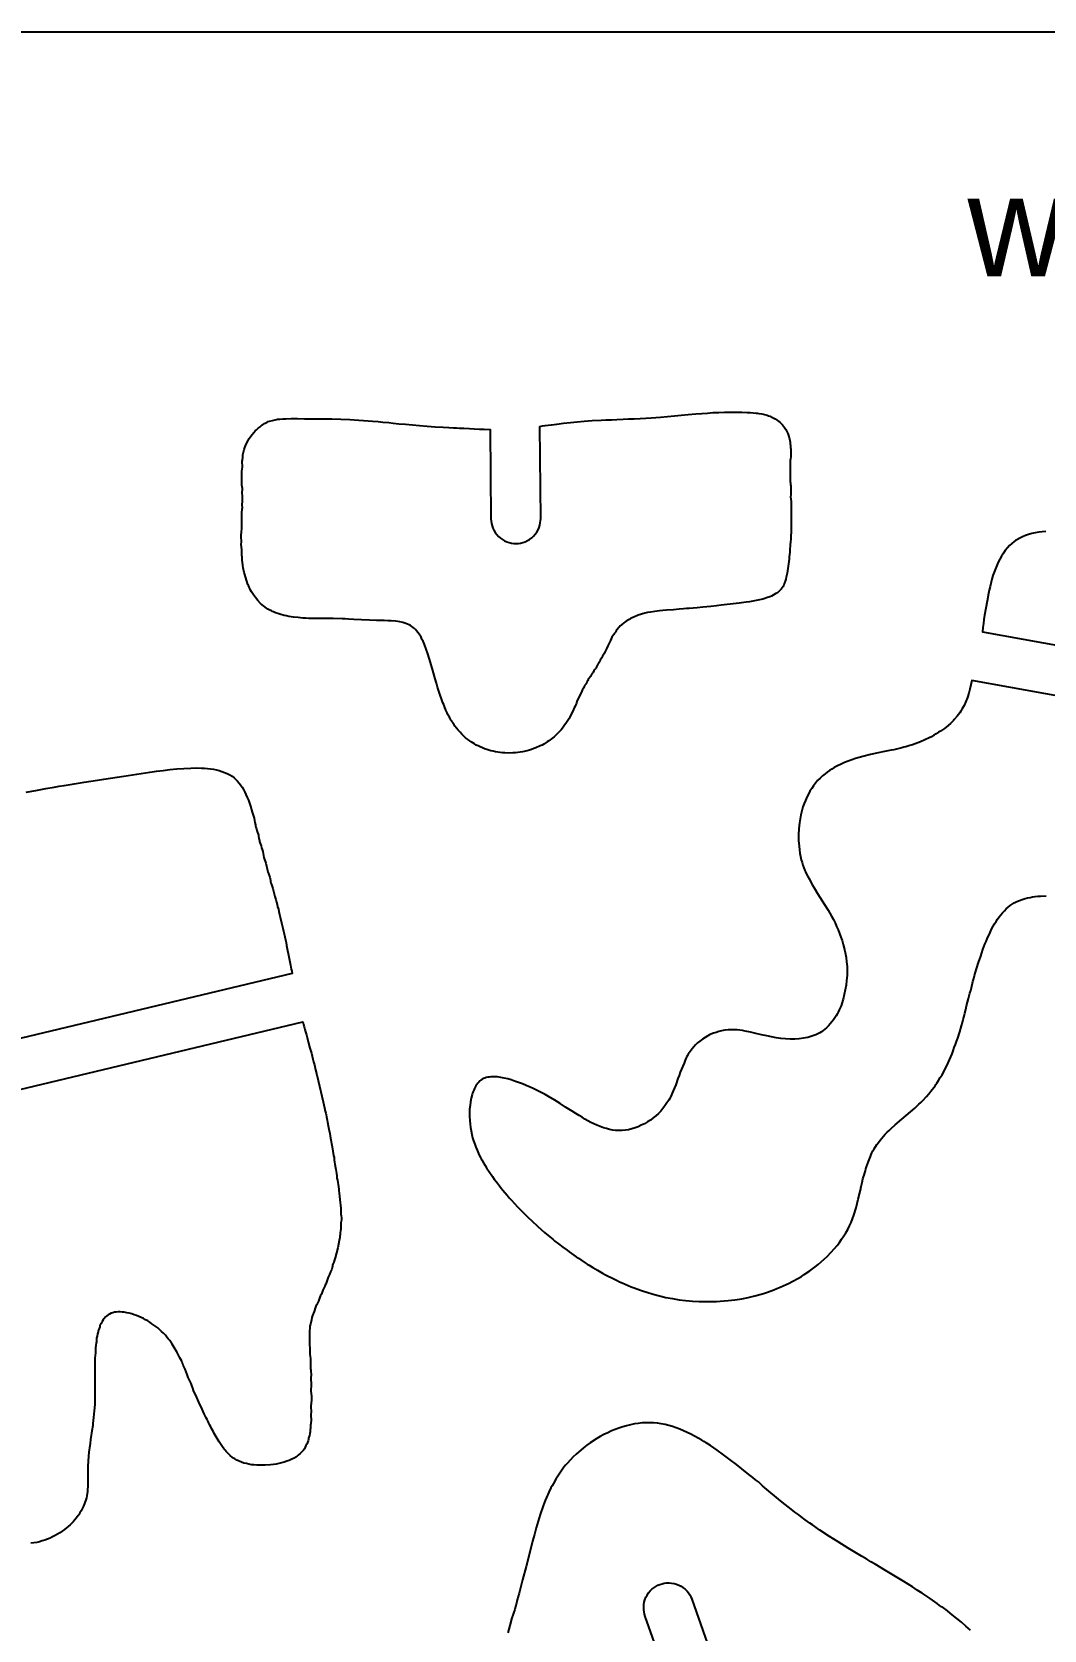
# Model space of a CAD drawing. Extents: x 0 to 1525, y 0 to 1525.
# Drawn here: x 792.5 to 992.9, y 1208.7 to 1525 of the extents above; entities that cross this region are included whole.
import ezdxf

# ---------------------------------------------------------------- set-up
doc = ezdxf.new("R2010")
doc.units = 0
doc.header["$MEASUREMENT"] = 0

msp = doc.modelspace()

# ---------------------------------------------------------------- linework, layer by layer
for points in [[(0, 0), (0, 1525), (1525, 1525), (1525, 0), (0, 0)], [(893.22, 1428.7), (893.05, 1446.92), (893.59, 1447), (894.14, 1447.08), (894.73, 1447.16), (895.33, 1447.25), (896.43, 1447.39), (897.73, 1447.55), (899.13, 1447.71), (899.78, 1447.77), (900.44, 1447.83), (901.83, 1447.95), (903.43, 1448.06), (905.23, 1448.15), (906.13, 1448.19), (907.23, 1448.24), (908.33, 1448.29), (909.53, 1448.34), (910.63, 1448.39), (911.73, 1448.44), (912.93, 1448.5), (914.03, 1448.56), (915.13, 1448.64), (916.93, 1448.78), (918.33, 1448.9), (919.73, 1449.03), (921.03, 1449.14), (922.43, 1449.28), (923.94, 1449.4), (925.13, 1449.49), (926.23, 1449.57), (927.33, 1449.64), (928.53, 1449.69), (929.63, 1449.74), (930.73, 1449.76), (931.33, 1449.76), (931.93, 1449.76), (933.03, 1449.74), (934.13, 1449.69), (934.74, 1449.66), (935.33, 1449.62), (935.89, 1449.57), (936.16, 1449.54), (936.43, 1449.5), (936.99, 1449.4), (937.26, 1449.35), (937.53, 1449.28), (938.09, 1449.12), (938.37, 1449.03), (938.64, 1448.92), (939.14, 1448.67), (939.63, 1448.39), (940.15, 1448.06), (940.39, 1447.88), (940.62, 1447.68), (941.11, 1447.21), (941.33, 1446.96), (941.54, 1446.69), (941.78, 1446.31), (941.98, 1445.93), (942.16, 1445.53), (942.31, 1445.1), (942.5, 1444.46), (942.56, 1444.14), (942.6, 1443.8), (942.63, 1443.45), (942.68, 1443.11), (942.72, 1442.77), (942.74, 1442.42), (942.73, 1441.83), (942.73, 1441.54), (942.74, 1441.24), (942.75, 1441.06), (942.74, 1440.88), (942.7, 1440.53), (942.65, 1440.18), (942.63, 1439.82), (942.63, 1438.65), (942.64, 1438.07), (942.63, 1437.49), (942.64, 1436.92), (942.64, 1436.63), (942.63, 1436.34), (942.62, 1436.17), (942.63, 1435.99), (942.67, 1435.65), (942.72, 1435.32), (942.74, 1435.15), (942.74, 1434.97), (942.73, 1434.58), (942.74, 1434.19), (942.74, 1433.8), (942.73, 1433.4), (942.72, 1432.95), (942.76, 1432.5), (942.8, 1432.06), (942.83, 1431.61), (942.84, 1430.84), (942.83, 1430.06), (942.83, 1429.17), (942.84, 1428.28), (942.83, 1427.51), (942.83, 1427.12), (942.84, 1426.73), (942.85, 1426.5), (942.85, 1426.28), (942.81, 1425.84), (942.76, 1425.4), (942.74, 1424.95), (942.74, 1424.55), (942.72, 1424.16), (942.66, 1423.38), (942.59, 1422.47), (942.55, 1422.02), (942.5, 1421.58), (942.44, 1421.12), (942.4, 1420.66), (942.35, 1420.2), (942.3, 1419.74), (942.17, 1418.8), (942.1, 1418.33), (942.01, 1417.87), (941.84, 1417.06), (941.75, 1416.66), (941.64, 1416.26), (941.47, 1415.73), (941.37, 1415.48), (941.24, 1415.23), (941.04, 1414.95), (940.83, 1414.68), (940.6, 1414.44), (940.35, 1414.2), (940.09, 1413.99), (939.82, 1413.81), (939.24, 1413.48), (938.92, 1413.32), (938.59, 1413.19), (937.93, 1412.96), (937.59, 1412.85), (937.24, 1412.75), (936.54, 1412.57), (935.89, 1412.43), (935.24, 1412.31), (934.59, 1412.2), (933.93, 1412.11), (932.53, 1411.93), (930.73, 1411.71), (928.94, 1411.5), (928.03, 1411.41), (926.93, 1411.29), (925.33, 1411.14), (924.23, 1411.03), (922.64, 1410.89), (922.08, 1410.85), (921.53, 1410.8), (920.64, 1410.73), (919.53, 1410.64), (918.13, 1410.54), (917.43, 1410.48), (916.74, 1410.41), (915.83, 1410.3), (914.94, 1410.17), (914.38, 1410.05), (913.84, 1409.93), (913.18, 1409.75), (912.54, 1409.55), (912.23, 1409.44), (911.93, 1409.31), (911.33, 1409.02), (911.03, 1408.86), (910.73, 1408.69), (910.13, 1408.34), (909.89, 1408.19), (909.67, 1408.01), (909.23, 1407.64), (908.99, 1407.41), (908.76, 1407.17), (908.33, 1406.66), (908.16, 1406.44), (908.01, 1406.21), (907.86, 1405.98), (907.71, 1405.75), (907.51, 1405.47), (907.34, 1405.17), (907.04, 1404.55), (906.53, 1403.51), (906.23, 1402.89), (905.94, 1402.26), (905.84, 1402.05), (905.73, 1401.84), (905.48, 1401.45), (905.24, 1401.05), (905.13, 1400.84), (905.03, 1400.62), (904.94, 1400.41), (904.82, 1400.2), (904.7, 1400.01), (904.55, 1399.83), (904.47, 1399.72), (904.4, 1399.61), (904.29, 1399.35), (904.18, 1399.1), (904.1, 1398.99), (904.01, 1398.89), (903.93, 1398.81), (903.87, 1398.72), (903.76, 1398.51), (903.65, 1398.31), (903.59, 1398.22), (903.51, 1398.13), (903.42, 1398.03), (903.34, 1397.91), (903.2, 1397.66), (903.07, 1397.4), (902.92, 1397.17), (902.78, 1396.99), (902.65, 1396.8), (902.54, 1396.6), (902.44, 1396.39), (902.38, 1396.26), (902.3, 1396.13), (902.13, 1395.9), (901.97, 1395.67), (901.89, 1395.55), (901.82, 1395.42), (901.68, 1395.11), (901.53, 1394.81), (901.23, 1394.21), (900.53, 1392.77), (900.4, 1392.46), (900.3, 1392.14), (900.19, 1391.83), (900.04, 1391.52), (899.88, 1391.21), (899.73, 1390.9), (899.44, 1390.28), (899.14, 1389.67), (898.99, 1389.37), (898.83, 1389.07), (898.6, 1388.68), (898.35, 1388.3), (897.83, 1387.56), (897.56, 1387.2), (897.27, 1386.85), (896.96, 1386.51), (896.63, 1386.19), (896.15, 1385.72), (895.89, 1385.49), (895.63, 1385.28), (895.35, 1385.08), (895.09, 1384.86), (894.82, 1384.65), (894.53, 1384.46), (893.85, 1384.04), (893.49, 1383.84), (893.13, 1383.67), (892.29, 1383.3), (891.86, 1383.13), (891.43, 1382.97), (890.99, 1382.84), (890.54, 1382.71), (889.63, 1382.51), (889.16, 1382.43), (888.69, 1382.36), (888.21, 1382.31), (887.73, 1382.28), (886.93, 1382.26), (886.13, 1382.28), (885.66, 1382.32), (885.18, 1382.37), (884.24, 1382.52), (883.8, 1382.61), (883.38, 1382.72), (882.53, 1382.96), (882.09, 1383.12), (881.67, 1383.3), (881.25, 1383.5), (880.83, 1383.68), (880.46, 1383.85), (880.12, 1384.06), (879.78, 1384.29), (879.44, 1384.51), (879.06, 1384.75), (878.71, 1385.01), (878.36, 1385.29), (878.02, 1385.58), (877.82, 1385.77), (877.63, 1385.97), (877.25, 1386.37), (876.89, 1386.77), (876.56, 1387.2), (876.22, 1387.61), (876.07, 1387.82), (875.94, 1388.05), (875.87, 1388.18), (875.8, 1388.3), (875.63, 1388.52), (875.46, 1388.73), (875.39, 1388.85), (875.33, 1388.98), (875.24, 1389.18), (875.13, 1389.37), (874.93, 1389.75), (874.68, 1390.25), (874.55, 1390.5), (874.43, 1390.75), (874.15, 1391.49), (874.01, 1391.85), (873.85, 1392.22), (873.7, 1392.59), (873.58, 1392.98), (873.33, 1393.74), (873.06, 1394.52), (872.81, 1395.3), (872.57, 1396.12), (872.33, 1396.93), (871.86, 1398.58), (871.4, 1400.21), (870.87, 1401.89), (870.56, 1402.81), (870.24, 1403.73), (870.1, 1404.06), (869.94, 1404.38), (869.78, 1404.7), (869.64, 1405.02), (869.54, 1405.23), (869.43, 1405.42), (869.18, 1405.78), (868.91, 1406.13), (868.64, 1406.48), (868.44, 1406.72), (868.21, 1406.93), (867.72, 1407.3), (867.45, 1407.48), (867.15, 1407.63), (866.53, 1407.88), (865.94, 1408.07), (865.33, 1408.21), (864.91, 1408.28), (864.49, 1408.34), (863.63, 1408.41), (862.94, 1408.45), (862.23, 1408.47), (860.73, 1408.49), (859.33, 1408.53), (857.73, 1408.61), (856.23, 1408.7), (855.13, 1408.77), (854.53, 1408.8), (853.93, 1408.83), (852.13, 1408.88), (850.23, 1408.89), (848.33, 1408.9), (847.33, 1408.92), (846.73, 1408.95), (846.13, 1408.98), (845.18, 1409.06), (844.24, 1409.17), (843.33, 1409.31), (842.88, 1409.4), (842.43, 1409.5), (841.57, 1409.73), (841.15, 1409.86), (840.73, 1410.03), (840.33, 1410.2), (840.13, 1410.28), (839.93, 1410.38), (839.43, 1410.64), (839.18, 1410.77), (838.95, 1410.93), (838.33, 1411.38), (838.03, 1411.62), (837.75, 1411.88), (837.22, 1412.44), (836.72, 1413.03), (836.51, 1413.31), (836.32, 1413.6), (835.94, 1414.2), (835.78, 1414.49), (835.63, 1414.8), (835.49, 1415.11), (835.33, 1415.42), (835.23, 1415.63), (835.14, 1415.84), (835, 1416.27), (834.74, 1417.14), (834.61, 1417.58), (834.5, 1418.02), (834.33, 1418.92), (834.25, 1419.48), (834.16, 1420.05), (834.13, 1420.33), (834.13, 1420.62), (834.12, 1420.9), (834.1, 1421.04), (834.07, 1421.18), (834.04, 1421.32), (834.02, 1421.45), (834.02, 1421.73), (834.04, 1422.02), (834.05, 1422.3), (834.03, 1422.59), (833.98, 1422.87), (833.94, 1423.14), (833.93, 1423.43), (833.94, 1424.23), (833.93, 1425.02), (833.93, 1425.48), (833.95, 1425.93), (834.04, 1426.83), (834.04, 1427.06), (834.04, 1427.29), (834.03, 1427.74), (834.03, 1428.87), (834.04, 1429.32), (834.03, 1429.77), (834.02, 1429.92), (834.04, 1430.06), (834.08, 1430.34), (834.13, 1430.61), (834.15, 1430.76), (834.14, 1430.9), (834.13, 1431.19), (834.13, 1431.47), (834.14, 1432.03), (834.14, 1433.15), (834.13, 1433.71), (834.13, 1434), (834.14, 1434.28), (834.15, 1434.46), (834.14, 1434.63), (834.1, 1434.96), (834.05, 1435.3), (834.03, 1435.64), (834.04, 1436.44), (834.04, 1436.83), (834.03, 1437.23), (834.03, 1437.64), (834.06, 1438.04), (834.11, 1438.44), (834.14, 1438.84), (834.14, 1439.24), (834.13, 1439.64), (834.13, 1440.04), (834.14, 1440.24), (834.17, 1440.43), (834.21, 1440.72), (834.23, 1441.01), (834.25, 1441.3), (834.3, 1441.58), (834.5, 1442.34), (834.61, 1442.71), (834.74, 1443.08), (835.02, 1443.69), (835.34, 1444.29), (835.49, 1444.54), (835.66, 1444.78), (836.02, 1445.24), (836.46, 1445.76), (836.69, 1446.01), (836.94, 1446.25), (837.27, 1446.57), (837.44, 1446.73), (837.64, 1446.86), (837.87, 1447.02), (838.08, 1447.19), (838.3, 1447.36), (838.53, 1447.5), (839.03, 1447.76), (839.28, 1447.87), (839.54, 1447.96), (840.08, 1448.12), (840.63, 1448.25), (841.08, 1448.32), (841.54, 1448.38), (842.13, 1448.43), (842.73, 1448.45), (843.83, 1448.46), (845.03, 1448.46), (846.43, 1448.45), (848.23, 1448.45), (850.03, 1448.45), (851.83, 1448.43), (853.63, 1448.38), (855.43, 1448.3), (857.23, 1448.18), (858.14, 1448.12), (859.03, 1448.04), (859.93, 1447.96), (861.03, 1447.86), (861.93, 1447.77), (863.13, 1447.66), (864.03, 1447.57), (865.13, 1447.46), (866.43, 1447.33), (867.83, 1447.21), (869.23, 1447.09), (870.73, 1446.97), (872.33, 1446.86), (873.93, 1446.76), (875.04, 1446.7), (875.94, 1446.65), (876.53, 1446.62), (877.13, 1446.58), (878.03, 1446.54), (879.13, 1446.49), (880.03, 1446.45), (881.13, 1446.4), (882.03, 1446.36), (883.21, 1446.31), (883.38, 1428.61), (883.4, 1428.16), (883.47, 1427.71), (883.58, 1427.25), (883.74, 1426.8), (883.95, 1426.35), (884.21, 1425.92), (884.51, 1425.51), (884.85, 1425.14), (885.23, 1424.8), (885.65, 1424.51), (886.08, 1424.26), (886.53, 1424.06), (886.99, 1423.91), (887.45, 1423.8), (887.9, 1423.75), (888.35, 1423.73), (888.8, 1423.75), (889.24, 1423.82), (889.71, 1423.93), (890.16, 1424.09), (890.61, 1424.3), (891.03, 1424.56), (891.44, 1424.86), (891.81, 1425.2), (892.15, 1425.58), (892.45, 1426), (892.69, 1426.43), (892.89, 1426.88), (893.04, 1427.34), (893.15, 1427.8), (893.21, 1428.25), (893.22, 1428.7)]]:
    msp.add_lwpolyline(points, close=True)
for points in [[(993.26, 1426.09), (992.53, 1426.03), (991.85, 1425.95), (991.17, 1425.83), (990.5, 1425.69), (989.84, 1425.51), (989.24, 1425.31), (988.66, 1425.07), (988.09, 1424.8), (987.54, 1424.49), (987.27, 1424.33), (987.02, 1424.15), (986.53, 1423.76), (986.07, 1423.33), (985.65, 1422.87), (985.24, 1422.35), (984.85, 1421.81), (984.49, 1421.24), (984.15, 1420.67), (983.82, 1420.05), (983.54, 1419.4), (983.02, 1418.08), (982.78, 1417.38), (982.58, 1416.67), (982.21, 1415.25), (982.03, 1414.53), (981.88, 1413.81), (981.64, 1412.35), (981.13, 1409.54), (981, 1408.72), (980.9, 1407.9), (980.8, 1407.08), (980.69, 1406.26), (1016.97, 1399.69)], [(1015.22, 1390), (978.6, 1396.63), (978.44, 1395.77), (978.24, 1394.92), (978.01, 1394.08), (977.72, 1393.26), (977.41, 1392.47), (977.06, 1391.7), (976.66, 1390.95), (976.44, 1390.58), (976.21, 1390.23), (975.96, 1389.88), (975.69, 1389.54), (975.13, 1388.88), (974.95, 1388.68), (974.76, 1388.48), (974.36, 1388.12), (973.52, 1387.41), (973.17, 1387.12), (972.8, 1386.85), (972.42, 1386.59), (972.03, 1386.36), (971.56, 1386.07), (971.1, 1385.78), (970.62, 1385.49), (970.14, 1385.24), (969.29, 1384.86), (968.43, 1384.5), (967.92, 1384.28), (967.4, 1384.08), (966.87, 1383.91), (966.34, 1383.75), (965.54, 1383.51), (965.14, 1383.4), (964.73, 1383.3), (963.68, 1383.05), (963.16, 1382.92), (962.63, 1382.81), (961.33, 1382.54), (960.04, 1382.27), (958.53, 1381.95), (957.04, 1381.58), (956.3, 1381.38), (955.57, 1381.16), (954.85, 1380.93), (954.13, 1380.66), (953.42, 1380.37), (952.71, 1380.06), (952.02, 1379.73), (951.33, 1379.37), (950.86, 1379.09), (950.4, 1378.8), (949.96, 1378.49), (949.53, 1378.15), (949.03, 1377.73), (948.54, 1377.29), (948.07, 1376.83), (947.85, 1376.58), (947.65, 1376.32), (947.27, 1375.79), (946.89, 1375.25), (946.54, 1374.69), (946.23, 1374.11), (945.93, 1373.5), (945.65, 1372.87), (945.4, 1372.24), (945.17, 1371.6), (944.95, 1370.83), (944.77, 1370.03), (944.61, 1369.24), (944.47, 1368.45), (944.39, 1367.87), (944.34, 1367.28), (944.28, 1366.12), (944.27, 1365.55), (944.29, 1364.97), (944.38, 1363.81), (944.45, 1363.13), (944.55, 1362.45), (944.68, 1361.78), (944.84, 1361.11), (944.99, 1360.58), (945.17, 1360.06), (945.56, 1359.02), (945.68, 1358.72), (945.82, 1358.42), (946.12, 1357.84), (946.43, 1357.26), (946.73, 1356.67), (947.03, 1356.1), (947.36, 1355.55), (948.06, 1354.47), (949.46, 1352.27), (950.15, 1351.14), (950.83, 1350), (951.02, 1349.67), (951.2, 1349.33), (951.52, 1348.65), (951.82, 1347.95), (952.13, 1347.26), (952.42, 1346.56), (952.68, 1345.84), (952.91, 1345.12), (953.12, 1344.39), (953.45, 1343.1), (953.59, 1342.46), (953.7, 1341.81), (953.8, 1340.91), (953.89, 1340.01), (953.93, 1339.11), (953.93, 1338.65), (953.91, 1338.2), (953.82, 1337.26), (953.7, 1336.33), (953.54, 1335.4), (953.35, 1334.47), (953.13, 1333.57), (952.87, 1332.69), (952.71, 1332.25), (952.54, 1331.83), (952.35, 1331.4), (952.15, 1330.99), (951.93, 1330.59), (951.71, 1330.21), (951.22, 1329.47), (950.91, 1329.04), (950.58, 1328.63), (950.22, 1328.23), (949.84, 1327.86), (949.52, 1327.58), (949.19, 1327.32), (948.84, 1327.08), (948.48, 1326.87), (948.11, 1326.68), (947.73, 1326.5), (947.33, 1326.35), (946.94, 1326.21), (946.52, 1326.08), (946.1, 1325.97), (945.68, 1325.88), (945.26, 1325.81), (944.4, 1325.7), (943.53, 1325.65), (942.61, 1325.65), (941.68, 1325.69), (940.76, 1325.78), (939.84, 1325.91), (938.93, 1326.07), (938.03, 1326.25), (936.93, 1326.5), (935.84, 1326.77), (934.79, 1327.01), (933.73, 1327.22), (933.21, 1327.31), (932.69, 1327.38), (932.16, 1327.44), (931.63, 1327.47), (930.98, 1327.49), (930.33, 1327.46), (929.68, 1327.39), (929.04, 1327.27), (928.5, 1327.14), (927.97, 1326.97), (927.45, 1326.79), (926.93, 1326.59), (926.63, 1326.45), (926.34, 1326.3), (925.78, 1325.97), (925.24, 1325.61), (924.72, 1325.22), (924.3, 1324.88), (923.91, 1324.51), (923.54, 1324.11), (923.21, 1323.69), (922.84, 1323.16), (922.46, 1322.63), (922.29, 1322.36), (922.13, 1322.08), (921.98, 1321.79), (921.85, 1321.49), (921.61, 1320.89), (921.36, 1320.29), (920.86, 1319.08), (920.63, 1318.46), (920.41, 1317.84), (919.96, 1316.59), (919.46, 1315.37), (918.92, 1314.16), (918.77, 1313.86), (918.6, 1313.57), (918.23, 1313), (917.83, 1312.45), (917.43, 1311.92), (917, 1311.4), (916.54, 1310.91), (916.04, 1310.45), (915.53, 1310.02), (914.96, 1309.61), (914.37, 1309.24), (913.76, 1308.89), (913.13, 1308.57), (912.53, 1308.29), (911.91, 1308.05), (911.28, 1307.85), (910.64, 1307.7), (910.02, 1307.6), (909.39, 1307.54), (908.76, 1307.53), (908.13, 1307.55), (907.5, 1307.63), (906.87, 1307.75), (906.25, 1307.91), (905.63, 1308.09), (904.99, 1308.32), (904.36, 1308.57), (903.74, 1308.84), (903.13, 1309.14), (902.54, 1309.45), (901.97, 1309.8), (901.41, 1310.15), (900.83, 1310.49), (900.15, 1310.9), (899.48, 1311.34), (898.82, 1311.77), (898.14, 1312.19), (897.08, 1312.87), (896.56, 1313.2), (896.02, 1313.53), (894.74, 1314.29), (894.09, 1314.66), (893.43, 1315), (892.29, 1315.59), (891.72, 1315.87), (891.13, 1316.14), (890.37, 1316.46), (889.6, 1316.76), (888.04, 1317.32), (887.37, 1317.54), (886.7, 1317.74), (886.02, 1317.91), (885.33, 1318.05), (884.69, 1318.14), (884.03, 1318.18), (883.7, 1318.18), (883.38, 1318.17), (883.05, 1318.13), (882.73, 1318.08), (882.45, 1318.02), (882.17, 1317.93), (881.9, 1317.81), (881.63, 1317.68), (881.39, 1317.52), (881.15, 1317.34), (880.94, 1317.14), (880.76, 1316.91), (880.4, 1316.39), (880.09, 1315.83), (879.95, 1315.54), (879.83, 1315.25), (879.72, 1314.95), (879.63, 1314.64), (879.47, 1313.93), (879.33, 1313.21), (879.23, 1312.48), (879.15, 1311.75), (879.12, 1311.02), (879.14, 1310.28), (879.18, 1309.54), (879.25, 1308.81), (879.33, 1308.13), (879.44, 1307.45), (879.57, 1306.78), (879.74, 1306.11), (879.93, 1305.48), (880.15, 1304.86), (880.38, 1304.24), (880.64, 1303.63), (881.05, 1302.65), (881.28, 1302.17), (881.41, 1301.94), (881.55, 1301.71), (881.91, 1301.17), (882.24, 1300.61), (882.57, 1300.05), (882.93, 1299.51), (883.66, 1298.44), (884.04, 1297.92), (884.44, 1297.41), (885.09, 1296.57), (885.42, 1296.15), (885.75, 1295.74), (886.58, 1294.73), (887, 1294.23), (887.43, 1293.74), (888.64, 1292.46), (890.13, 1290.9), (890.75, 1290.29), (891.38, 1289.7), (892.65, 1288.52), (893.31, 1287.93), (893.98, 1287.36), (895.33, 1286.22), (895.67, 1285.94), (896.02, 1285.66), (896.73, 1285.12), (897.58, 1284.47), (898.44, 1283.82), (898.89, 1283.5), (899.34, 1283.19), (900.24, 1282.56), (900.68, 1282.25), (901.14, 1281.94), (902.04, 1281.35), (902.42, 1281.11), (902.79, 1280.89), (903.55, 1280.43), (904.01, 1280.14), (904.49, 1279.87), (905.44, 1279.33), (905.93, 1279.06), (906.43, 1278.8), (907.44, 1278.3), (908.37, 1277.82), (908.85, 1277.58), (909.33, 1277.37), (910.53, 1276.85), (911.13, 1276.61), (911.74, 1276.38), (912.98, 1275.94), (913.61, 1275.72), (914.24, 1275.51), (915.48, 1275.15), (916.74, 1274.81), (918.03, 1274.51), (919.33, 1274.26), (919.98, 1274.15), (920.63, 1274.05), (921.93, 1273.89), (922.61, 1273.82), (923.28, 1273.76), (924.63, 1273.69), (925.93, 1273.66), (927.23, 1273.67), (928.01, 1273.69), (928.79, 1273.74), (930.33, 1273.87), (931.69, 1274.04), (933.03, 1274.25), (934.34, 1274.51), (935.63, 1274.82), (936.89, 1275.16), (937.52, 1275.35), (938.14, 1275.56), (939.4, 1276), (940.02, 1276.24), (940.64, 1276.51), (941.85, 1277.07), (942.44, 1277.35), (943.04, 1277.66), (944.25, 1278.31), (944.85, 1278.65), (945.43, 1279.02), (946.5, 1279.75), (947.03, 1280.14), (947.55, 1280.53), (948.16, 1281.03), (948.77, 1281.53), (949.36, 1282.05), (949.93, 1282.6), (950.7, 1283.39), (951.43, 1284.21), (951.91, 1284.8), (952.37, 1285.4), (952.82, 1286.02), (953.24, 1286.66), (953.64, 1287.31), (954.02, 1287.97), (954.37, 1288.65), (954.68, 1289.34), (954.96, 1290.06), (955.22, 1290.79), (955.68, 1292.26), (955.92, 1293.12), (956.13, 1293.98), (956.54, 1295.72), (956.71, 1296.47), (956.87, 1297.23), (957.05, 1297.98), (957.15, 1298.35), (957.27, 1298.72), (957.4, 1299.13), (957.52, 1299.55), (957.63, 1299.97), (957.76, 1300.38), (957.94, 1300.89), (958.13, 1301.39), (958.51, 1302.39), (958.66, 1302.78), (958.83, 1303.15), (959.02, 1303.52), (959.24, 1303.88), (959.81, 1304.76), (960.11, 1305.19), (960.43, 1305.6), (961.11, 1306.41), (961.46, 1306.8), (961.83, 1307.19), (962.22, 1307.57), (962.62, 1307.94), (963.43, 1308.66), (964.75, 1309.79), (965.59, 1310.52), (966.44, 1311.23), (966.88, 1311.59), (967.3, 1311.96), (968.13, 1312.72), (968.52, 1313.1), (968.89, 1313.5), (969.64, 1314.29), (970.09, 1314.78), (970.51, 1315.3), (971.32, 1316.36), (971.51, 1316.62), (971.7, 1316.89), (972.04, 1317.45), (972.37, 1318.02), (972.71, 1318.58), (973.04, 1319.14), (973.36, 1319.72), (973.64, 1320.31), (973.9, 1320.91), (974.16, 1321.52), (974.43, 1322.12), (974.69, 1322.72), (974.92, 1323.34), (975.13, 1323.96), (975.36, 1324.57), (975.59, 1325.19), (975.81, 1325.81), (976.2, 1327.04), (976.55, 1328.29), (976.73, 1328.91), (976.92, 1329.53), (977.09, 1330.15), (977.24, 1330.78), (977.4, 1331.51), (977.58, 1332.23), (977.76, 1332.95), (977.93, 1333.67), (978.06, 1334.2), (978.23, 1334.71), (978.4, 1335.23), (978.55, 1335.75), (978.83, 1337.01), (978.98, 1337.63), (979.16, 1338.24), (979.36, 1338.88), (979.55, 1339.51), (979.93, 1340.78), (980.36, 1342.07), (980.82, 1343.36), (981.21, 1344.44), (981.42, 1344.97), (981.64, 1345.5), (982.22, 1346.75), (982.52, 1347.37), (982.84, 1347.98), (983.11, 1348.46), (983.4, 1348.93), (983.71, 1349.39), (984.04, 1349.84), (984.36, 1350.25), (984.69, 1350.66), (985.05, 1351.04), (985.43, 1351.41), (985.81, 1351.74), (986.19, 1352.05), (986.6, 1352.34), (987.02, 1352.6), (987.53, 1352.87), (988.05, 1353.1), (988.59, 1353.3), (989.14, 1353.47), (989.63, 1353.59), (990.13, 1353.69), (990.63, 1353.78), (991.14, 1353.85), (991.68, 1353.9), (992.23, 1353.94), (993.33, 1353.97)], [(791.33, 1374.51), (793.24, 1374.87), (795.23, 1375.24), (796.84, 1375.52), (797.84, 1375.69), (798.84, 1375.86), (800.84, 1376.19), (802.83, 1376.51), (804.13, 1376.71), (805.43, 1376.91), (806.73, 1377.11), (808.04, 1377.3), (809.34, 1377.5), (810.64, 1377.69), (813.24, 1378.09), (815.83, 1378.48), (817.13, 1378.66), (818.43, 1378.82), (819.78, 1378.98), (821.13, 1379.11), (822.53, 1379.21), (823.93, 1379.28), (824.98, 1379.3), (826.03, 1379.28), (826.64, 1379.25), (827.24, 1379.2), (827.84, 1379.12), (828.44, 1379.04), (829, 1378.93), (829.55, 1378.79), (830.1, 1378.62), (830.63, 1378.42), (831.14, 1378.2), (831.63, 1377.95), (832.09, 1377.65), (832.52, 1377.32), (832.85, 1377.01), (833.16, 1376.68), (833.74, 1375.98), (833.91, 1375.76), (834.07, 1375.53), (834.35, 1375.04), (834.6, 1374.54), (834.85, 1374.04), (835.11, 1373.49), (835.34, 1372.93), (835.55, 1372.36), (835.74, 1371.77), (836.08, 1370.56), (836.45, 1369.36), (836.56, 1368.92), (836.63, 1368.48), (836.71, 1368.04), (836.76, 1367.82), (836.83, 1367.6), (836.94, 1367.25), (837.03, 1366.91), (837.13, 1366.56), (837.24, 1366.21), (837.31, 1366), (837.36, 1365.79), (837.43, 1365.37), (837.51, 1364.94), (837.56, 1364.73), (837.63, 1364.52), (837.74, 1364.19), (837.84, 1363.86), (837.93, 1363.52), (838.04, 1363.19), (838.16, 1362.79), (838.24, 1362.38), (838.32, 1361.97), (838.42, 1361.56), (838.79, 1360.45), (838.95, 1359.89), (839.06, 1359.33), (839.12, 1359.04), (839.2, 1358.77), (839.39, 1358.22), (839.57, 1357.67), (839.65, 1357.39), (839.7, 1357.11), (839.74, 1356.83), (839.81, 1356.56), (839.99, 1356.01), (840.17, 1355.47), (840.24, 1355.2), (840.3, 1354.93), (840.35, 1354.65), (840.42, 1354.38), (840.59, 1353.83), (840.77, 1353.29), (840.84, 1353.02), (840.9, 1352.75), (841, 1352.28), (841.13, 1351.82), (841.27, 1351.36), (841.38, 1350.89), (841.5, 1350.33), (841.63, 1349.78), (841.9, 1348.67), (842.16, 1347.56), (842.29, 1347), (842.41, 1346.44), (842.53, 1345.87), (842.66, 1345.31), (842.79, 1344.75), (842.91, 1344.19), (843.4, 1341.58), (843.53, 1340.94), (843.67, 1340.29), (843.83, 1339.47), (843.91, 1339.06), (843.97, 1338.64), (776.78, 1322.58)], [(779.23, 1313.05), (846.12, 1329.03), (846.24, 1328.54), (846.39, 1328.05), (846.54, 1327.56), (846.67, 1327.07), (846.82, 1326.5), (846.97, 1325.94), (847.27, 1324.81), (847.53, 1323.82), (847.8, 1322.82), (848.1, 1321.69), (848.25, 1321.13), (848.4, 1320.56), (848.64, 1319.57), (848.9, 1318.57), (849.17, 1317.45), (849.43, 1316.32), (849.9, 1314.32), (850.17, 1313.19), (850.3, 1312.62), (850.41, 1312.05), (850.48, 1311.69), (850.57, 1311.34), (850.65, 1310.99), (850.71, 1310.63), (850.78, 1310.27), (850.86, 1309.91), (850.95, 1309.56), (851.02, 1309.2), (851.13, 1308.49), (851.27, 1307.78), (851.46, 1306.92), (851.61, 1306.05), (851.91, 1304.33), (852.06, 1303.46), (852.22, 1302.6), (852.29, 1302.17), (852.33, 1301.74), (852.38, 1301.3), (852.46, 1300.88), (852.58, 1300.15), (852.64, 1299.79), (852.71, 1299.43), (852.79, 1299), (852.83, 1298.56), (852.88, 1298.13), (852.96, 1297.7), (853.04, 1297.26), (853.1, 1296.82), (853.15, 1296.38), (853.22, 1295.94), (853.27, 1295.58), (853.32, 1295.21), (853.4, 1294.49), (853.47, 1293.91), (853.52, 1293.32), (853.57, 1292.74), (853.63, 1292.16), (853.65, 1291.87), (853.63, 1291.58), (853.62, 1291.29), (853.63, 1291.14), (853.65, 1291.01), (853.72, 1290.65), (853.75, 1290.28), (853.74, 1289.91), (853.7, 1289.55), (853.66, 1289.26), (853.64, 1288.97), (853.63, 1288.68), (853.64, 1288.38), (853.63, 1288.01), (853.59, 1287.65), (853.54, 1287.29), (853.5, 1286.92), (853.47, 1286.63), (853.42, 1286.35), (853.31, 1285.78), (853.19, 1285.05), (853.04, 1284.33), (852.79, 1283.34), (852.53, 1282.34), (852.47, 1282.13), (852.4, 1281.92), (852.23, 1281.5), (852.07, 1281.09), (852.01, 1280.87), (851.97, 1280.66), (851.91, 1280.37), (851.83, 1280.09), (851.73, 1279.82), (851.62, 1279.55), (851.37, 1279.02), (851.13, 1278.48), (850.64, 1277.13), (850.56, 1276.92), (850.47, 1276.72), (850.27, 1276.34), (850.08, 1275.94), (850, 1275.74), (849.94, 1275.52), (849.88, 1275.34), (849.81, 1275.17), (849.63, 1274.85), (849.46, 1274.53), (849.39, 1274.36), (849.33, 1274.18), (849.27, 1273.96), (849.19, 1273.76), (849, 1273.36), (848.8, 1272.97), (848.71, 1272.76), (848.63, 1272.55), (848.34, 1271.73), (848.03, 1270.9), (847.9, 1270.49), (847.8, 1270.06), (847.61, 1269.22), (847.53, 1268.79), (847.47, 1268.36), (847.43, 1267.92), (847.43, 1267.48), (847.44, 1266.46), (847.44, 1265.95), (847.42, 1265.43), (847.42, 1265.21), (847.43, 1264.99), (847.48, 1264.56), (847.52, 1264.12), (847.53, 1263.9), (847.53, 1263.68), (847.52, 1263.46), (847.53, 1263.25), (847.57, 1262.82), (847.62, 1262.39), (847.64, 1261.96), (847.64, 1261.39), (847.63, 1260.81), (847.64, 1260.45), (847.68, 1260.1), (847.73, 1259.74), (847.75, 1259.38), (847.73, 1258.37), (847.74, 1257.37), (847.74, 1256.86), (847.72, 1256.36), (847.72, 1255.85), (847.74, 1255.6), (847.78, 1255.35), (847.82, 1255.05), (847.84, 1254.75), (847.84, 1254.45), (847.82, 1254.15), (847.77, 1253.54), (847.73, 1252.94), (847.73, 1252.56), (847.74, 1252.17), (847.74, 1251.78), (847.73, 1251.4), (847.73, 1250.93), (847.74, 1250.46), (847.75, 1249.99), (847.73, 1249.76), (847.69, 1249.53), (847.66, 1249.22), (847.65, 1248.91), (847.64, 1248.6), (847.6, 1248.3), (847.54, 1247.92), (847.5, 1247.54), (847.43, 1247.17), (847.39, 1246.99), (847.32, 1246.81), (847.26, 1246.64), (847.22, 1246.47), (847.15, 1246.11), (847.06, 1245.77), (847, 1245.61), (846.92, 1245.45), (846.74, 1245.16), (846.58, 1244.85), (846.42, 1244.55), (846.22, 1244.27), (845.91, 1243.92), (845.57, 1243.58), (845.21, 1243.26), (844.83, 1242.97), (844.38, 1242.69), (843.92, 1242.45), (843.43, 1242.24), (842.94, 1242.06), (842.42, 1241.9), (841.9, 1241.75), (841.37, 1241.63), (840.84, 1241.52), (840.29, 1241.43), (839.74, 1241.37), (838.63, 1241.28), (838.08, 1241.26), (837.53, 1241.26), (836.98, 1241.29), (836.43, 1241.33), (835.93, 1241.39), (835.43, 1241.47), (834.93, 1241.59), (834.44, 1241.72), (833.96, 1241.88), (833.51, 1242.06), (833.06, 1242.28), (832.63, 1242.52), (832.39, 1242.68), (832.16, 1242.84), (831.73, 1243.21), (831.33, 1243.6), (830.93, 1244.01), (830.73, 1244.23), (830.54, 1244.46), (830.19, 1244.94), (829.53, 1245.92), (829.32, 1246.24), (829.13, 1246.58), (828.95, 1246.91), (828.75, 1247.24), (828.56, 1247.57), (828.4, 1247.91), (828.24, 1248.25), (828.05, 1248.58), (827.87, 1248.91), (827.7, 1249.24), (827.53, 1249.58), (827.36, 1249.92), (827.16, 1250.3), (826.98, 1250.69), (826.6, 1251.47), (826.17, 1252.39), (825.95, 1252.86), (825.72, 1253.31), (825.5, 1253.76), (825.31, 1254.23), (825.11, 1254.69), (824.9, 1255.15), (824.69, 1255.6), (824.49, 1256.07), (824.31, 1256.55), (824.15, 1257.03), (823.99, 1257.45), (823.79, 1257.85), (823.6, 1258.24), (823.43, 1258.65), (823.23, 1259.21), (823.03, 1259.76), (822.8, 1260.3), (822.54, 1260.82), (822.42, 1261.08), (822.33, 1261.36), (822.24, 1261.63), (822.12, 1261.88), (821.94, 1262.21), (821.77, 1262.54), (821.44, 1263.21), (821.16, 1263.73), (820.86, 1264.23), (820.26, 1265.24), (820.15, 1265.42), (820.02, 1265.6), (819.75, 1265.94), (819.47, 1266.27), (819.21, 1266.63), (819.06, 1266.84), (818.89, 1267.04), (818.51, 1267.42), (818.1, 1267.78), (817.71, 1268.14), (817.37, 1268.46), (817, 1268.75), (816.22, 1269.3), (815.82, 1269.57), (815.4, 1269.84), (814.98, 1270.08), (814.54, 1270.31), (813.65, 1270.71), (813.19, 1270.89), (812.73, 1271.06), (812.24, 1271.22), (811.74, 1271.35), (811.24, 1271.47), (810.73, 1271.56), (810.34, 1271.61), (809.94, 1271.63), (809.53, 1271.63), (809.13, 1271.6), (808.8, 1271.55), (808.47, 1271.47), (808.14, 1271.35), (807.83, 1271.21), (807.55, 1271.04), (807.29, 1270.85), (807.05, 1270.63), (806.82, 1270.41), (806.68, 1270.25), (806.57, 1270.08), (806.36, 1269.71), (806.16, 1269.33), (806.05, 1269.15), (805.93, 1268.98), (805.93, 1268.81), (805.9, 1268.65), (805.85, 1268.49), (805.78, 1268.34), (805.64, 1268.03), (805.59, 1267.87), (805.55, 1267.71), (805.47, 1267.28), (805.36, 1266.85), (805.27, 1266.41), (805.24, 1266.19), (805.23, 1265.97), (805.22, 1265.73), (805.2, 1265.48), (805.13, 1265), (805.07, 1264.51), (805.05, 1264.27), (805.05, 1264.02), (805.04, 1263.5), (805, 1262.98), (804.95, 1262.46), (804.93, 1261.93), (804.93, 1259.76), (804.93, 1257.56), (804.94, 1256.48), (804.93, 1255.39), (804.94, 1254.35), (804.94, 1253.83), (804.91, 1253.31), (804.8, 1252.02), (804.74, 1251.37), (804.67, 1250.73), (804.6, 1250.12), (804.54, 1249.52), (804.5, 1249.16), (804.44, 1248.8), (804.37, 1248.44), (804.33, 1248.07), (804.28, 1247.65), (804.22, 1247.22), (804.09, 1246.38), (803.98, 1245.55), (803.85, 1244.72), (803.79, 1244.31), (803.74, 1243.89), (803.68, 1243.06), (803.6, 1242.07), (803.54, 1241.09), (803.53, 1240.36), (803.54, 1239.63), (803.53, 1238.75), (803.54, 1237.86), (803.54, 1237.42), (803.53, 1236.97), (803.49, 1236.54), (803.44, 1236.1), (803.32, 1235.24), (803.24, 1234.82), (803.13, 1234.4), (802.89, 1233.72), (802.63, 1233.04), (802.44, 1232.64), (802.22, 1232.26), (801.98, 1231.88), (801.75, 1231.49), (801.64, 1231.3), (801.51, 1231.12), (801.23, 1230.77), (800.93, 1230.44), (800.64, 1230.1), (800.33, 1229.77), (800.01, 1229.45), (799.67, 1229.16), (799.32, 1228.87), (798.89, 1228.53), (798.45, 1228.2), (798, 1227.9), (797.53, 1227.61), (797.05, 1227.34), (796.55, 1227.09), (796.05, 1226.85), (795.53, 1226.64), (795.02, 1226.46), (794.5, 1226.29), (793.97, 1226.14), (793.43, 1226.01), (792.84, 1225.9), (792.24, 1225.83)], [(978.34, 1208.61), (977.43, 1209.41), (976.54, 1210.18), (975.63, 1210.94), (974.74, 1211.67), (973.84, 1212.39), (973.45, 1212.69), (973.04, 1212.96), (972.63, 1213.24), (972.23, 1213.54), (971.77, 1213.9), (971.3, 1214.23), (970.34, 1214.88), (969.55, 1215.44), (969.15, 1215.71), (968.75, 1215.97), (967.79, 1216.58), (966.83, 1217.21), (965.99, 1217.74), (965.14, 1218.26), (963.15, 1219.48), (961.53, 1220.46), (959.44, 1221.69), (958.63, 1222.17), (957.83, 1222.66), (956.78, 1223.27), (955.74, 1223.9), (954.13, 1224.88), (952.13, 1226.12), (951.28, 1226.64), (950.43, 1227.18), (948.52, 1228.44), (948.02, 1228.78), (947.54, 1229.12), (947.04, 1229.47), (946.55, 1229.8), (946.08, 1230.12), (945.63, 1230.46), (944.74, 1231.16), (944.34, 1231.45), (943.93, 1231.73), (943.53, 1232.02), (943.13, 1232.32), (940.74, 1234.24), (939.54, 1235.22), (938.79, 1235.84), (938.03, 1236.46), (937.59, 1236.82), (937.18, 1237.2), (936.76, 1237.58), (936.34, 1237.96), (935.79, 1238.39), (935.23, 1238.82), (934.68, 1239.24), (934.13, 1239.68), (933.09, 1240.55), (932.03, 1241.4), (930.75, 1242.38), (929.45, 1243.34), (928.16, 1244.27), (927.5, 1244.73), (926.83, 1245.16), (925.98, 1245.72), (925.56, 1245.99), (925.13, 1246.25), (923.7, 1247.05), (922.98, 1247.43), (922.24, 1247.79), (921.53, 1248.11), (920.81, 1248.41), (920.08, 1248.69), (919.34, 1248.94), (918.6, 1249.15), (917.85, 1249.33), (917.1, 1249.48), (916.34, 1249.59), (915.59, 1249.67), (914.84, 1249.7), (914.09, 1249.69), (913.33, 1249.65), (912.55, 1249.57), (911.77, 1249.45), (911, 1249.3), (910.23, 1249.11), (909.47, 1248.89), (908.71, 1248.64), (907.97, 1248.37), (907.23, 1248.06), (906.49, 1247.72), (905.75, 1247.37), (905.03, 1246.98), (904.33, 1246.56), (903, 1245.69), (902.35, 1245.23), (901.73, 1244.74), (900.24, 1243.45), (899.66, 1242.92), (899.11, 1242.36), (898.45, 1241.63), (898.13, 1241.26), (897.83, 1240.87), (897.26, 1240.1), (896.72, 1239.31), (896.46, 1238.9), (896.21, 1238.49), (895.73, 1237.66), (895.48, 1237.23), (895.25, 1236.8), (894.83, 1235.92), (894.35, 1234.86), (894.13, 1234.32), (893.94, 1233.77), (893.74, 1233.21), (893.53, 1232.67), (893.32, 1232.11), (893.15, 1231.55), (892.95, 1230.88), (892.73, 1230.23), (892.51, 1229.57), (892.33, 1228.9), (891.99, 1227.56), (891.63, 1226.22), (890.93, 1223.52), (890.33, 1221.23), (889.63, 1218.57), (888.94, 1215.93), (888.58, 1214.62), (888.41, 1213.96), (888.24, 1213.3), (888.09, 1212.73), (887.9, 1212.18), (887.7, 1211.62), (887.53, 1211.06), (887.14, 1209.57), (886.94, 1208.82), (886.72, 1208.09)], [(920.09, 1193.85), (913.93, 1211.36), (913.79, 1211.79), (913.69, 1212.23), (913.63, 1212.71), (913.62, 1213.18), (913.66, 1213.68), (913.74, 1214.17), (913.88, 1214.66), (914.07, 1215.13), (914.3, 1215.58), (914.58, 1216), (914.9, 1216.39), (915.25, 1216.74), (915.62, 1217.04), (916.02, 1217.3), (916.42, 1217.51), (916.83, 1217.69), (917.26, 1217.83), (917.7, 1217.92), (918.17, 1217.98), (918.65, 1218), (919.15, 1217.96), (919.64, 1217.87), (920.12, 1217.74), (920.6, 1217.55), (921.05, 1217.31), (921.47, 1217.03), (921.85, 1216.72), (922.2, 1216.36), (922.51, 1215.99), (922.77, 1215.6), (922.98, 1215.2), (923.16, 1214.78), (929.32, 1197.27)]]:
    msp.add_lwpolyline(points)

# ---------------------------------------------------------------- texts
at = {"linetype": 'Continuous', "insert": (977.77, 1496.64), "char_height": 20, "width": 337.7073, "attachment_point": 1}
msp.add_mtext('www.cncrouter.ru', dxfattribs=at)

doc.saveas('drawing.dxf')
